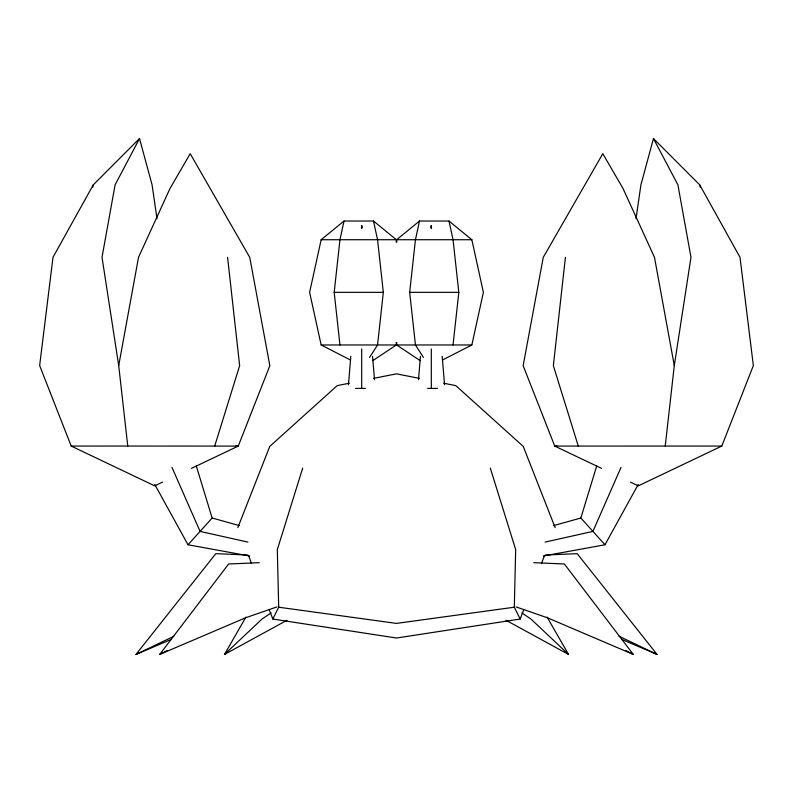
<?xml version="1.0" encoding="UTF-8"?>
<svg xmlns="http://www.w3.org/2000/svg" width="793" height="793" viewBox="0 0 793 793"><rect width="100%" height="100%" fill="white"/><g stroke="black" fill="none" stroke-linecap="round" stroke-linejoin="round"><path stroke-width="1.19" d="M431.313 388.411L431.313 348.94M269.273 609.777L272.822 619.036L396.5 638.018L520.178 619.036L514.31 607.21L515.678 549.599L490.312 468.108M348.454 384.714L350.813 356.344M361.489 228.067L361.687 225.599L361.895 228.067M418.486 379.778L420.439 356.344M431.105 228.067L431.313 225.599L431.511 228.067M339.959 344.965L334.19 292.339L339.959 239.724L344.003 221.029L373.503 221.029L396.361 239.724L396.877 242.113M373.503 221.029L377.557 239.724L383.326 292.339L377.557 344.965L369.578 357.415M423.422 357.415L415.443 344.965L409.674 292.339L415.443 239.724L419.497 221.029L448.997 221.029L471.845 239.724L483.383 292.339L471.845 344.965L442.464 360.052M453.041 344.965L458.81 292.339L453.041 239.724L448.997 221.029M565.419 257.319L553.355 365.642L578.285 446.062L721.808 446.053L753.35 365.603L739.998 257.289L699.704 184.838L653.472 138.547L640.913 184.878L636.016 218.709M665.238 446.043L674.288 365.593L690.981 257.279L677.896 184.819L653.472 138.547M235.789 446.102L238.247 446.102L127.762 446.043L118.712 365.593L138.527 257.299L170.019 188.447L190.201 153.693L249.745 257.358L269.848 365.692L238.247 446.102L191.47 468.366M344.003 221.029L321.155 239.724L309.617 292.339L321.155 344.965L350.536 360.052M396.123 242.113L396.639 239.724L419.497 221.029M372.809 360.627L396.361 344.965L396.877 342.566M92.761 187.247L93.296 184.838L139.528 138.547L152.087 184.878L156.984 218.709M553.712 525.581L580.863 518.017L596.703 465.967M214.715 446.062L239.645 365.642L227.581 257.319M302.688 468.108L277.322 549.599L278.69 607.21L272.822 619.036M520.178 619.036L523.727 609.777M541.441 563.516L544.543 555.417M237.821 527.662L269.759 446.409L337.203 385.626L349.307 383.217M621.018 467.374L592.926 531.399L545.059 542.095M139.528 138.547L115.104 184.819L102.019 257.279L118.712 365.593M543.314 556.012L604.98 544.771L638.246 484.434M93.296 184.838L53.002 257.289L39.65 365.603L71.192 446.053L154.704 485.861L162.506 482.154M287.056 620.235L224.459 654.453L245.899 617.142M276.876 606.932L245.453 617.826L159.68 654.453L228.632 563.982L259.271 562.693M171.129 639.445L135.95 654.453L215.795 553.663L247.565 555.001M154.754 484.434L188.02 544.771L212.137 518.017L196.297 465.967M224.459 654.453L262.017 619.055L271.117 612.91M159.68 654.453L167.323 650.448M135.95 654.453L173.915 636.264M721.808 446.053L638.296 485.861L630.494 482.154M373.503 378.4L396.5 373.83L419.497 378.4M514.31 607.21L396.5 623.397L278.69 607.21M545.435 555.001L577.205 553.663L657.05 654.453L621.871 639.445M578.285 446.062L554.753 446.102L523.152 365.692L543.255 257.358L602.799 153.693L622.981 188.447L654.473 257.299L674.288 365.593M321.155 239.724L396.361 239.724M396.639 239.724L471.845 239.724M334.19 292.339L383.326 292.339M409.674 292.339L458.81 292.339M321.155 344.965L396.361 344.965M396.123 342.566L396.639 344.965L471.845 344.965M355.532 388.411L365.385 388.411M427.615 388.411L437.468 388.411M71.192 446.053L127.762 446.043M557.211 446.102L554.753 446.102L601.53 468.366M533.729 562.693L564.368 563.982L633.32 654.453L547.547 617.826L516.124 606.932M188.02 544.771L249.686 556.012M443.693 383.217L455.797 385.626L523.241 446.409L555.179 527.662M247.941 542.095L200.074 531.399L171.982 467.374M212.137 518.017L239.288 525.581M619.085 636.264L657.05 654.453M625.677 650.448L633.32 654.453M505.944 620.235L568.541 654.453L547.101 617.142M396.639 344.965L420.191 360.627M521.883 612.91L530.983 619.055L568.541 654.453M580.863 518.017L604.98 544.771M248.457 555.417L251.559 563.516M699.704 184.838L700.239 187.247M442.187 356.344L444.546 384.714M372.561 356.344L374.514 379.778M431.313 225.599L431.313 228.067M361.687 225.599L361.687 228.067M361.687 348.94L361.687 388.411"/></g></svg>
